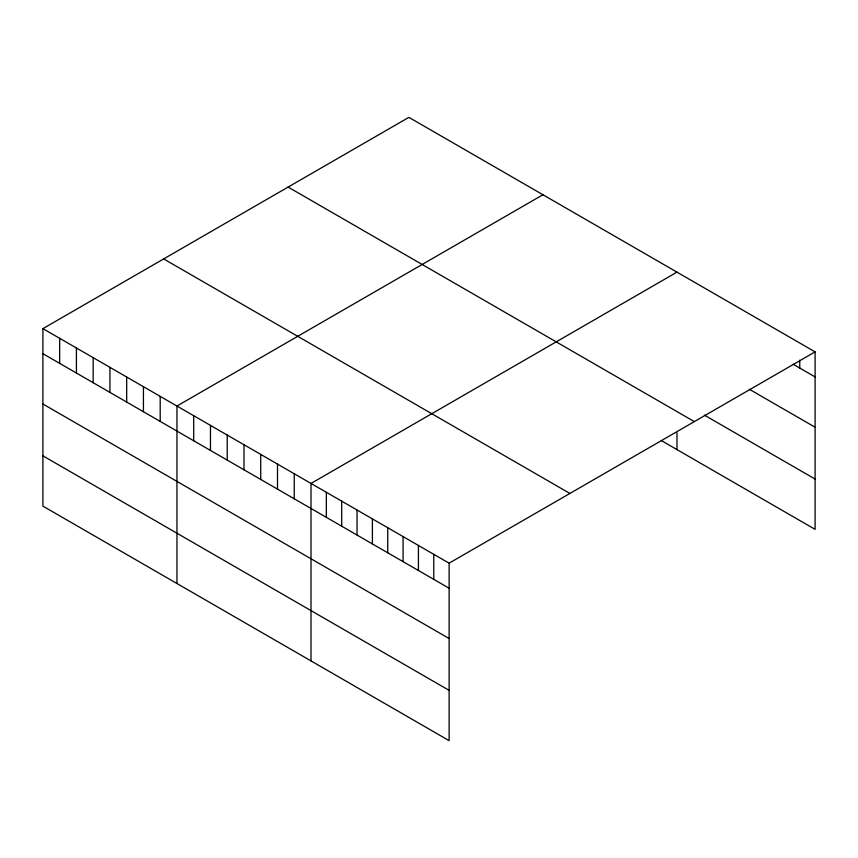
<?xml version="1.0" encoding="UTF-8"?>
<svg xmlns="http://www.w3.org/2000/svg" width="858" height="858" viewBox="0 0 858 858"><rect width="100%" height="100%" fill="white"/><g stroke="black" fill="none" stroke-linecap="round" stroke-linejoin="round"><path stroke-width="1.29" d="M42.9 328.646L449.12 563.18L449.12 740.647L42.9 506.123L42.9 328.646L408.88 117.353L815.1 351.877L815.1 529.354L661.346 440.583M542.932 194.745L176.952 406.038L176.952 583.515M676.983 272.136L311.004 483.44L311.004 660.907M449.12 563.18L815.1 351.877M793.178 364.264L815.1 376.93M749.334 389.253L815.1 427.23M704.386 415.133L815.1 479.054M288.106 187.076L694.326 421.61M163.674 258.923L569.894 493.447M42.9 353.689L449.12 588.223M42.9 404L449.12 638.524M42.9 455.823L449.12 690.347M799.753 360.156L799.753 368.061M676.983 432.85L676.983 449.613M433.773 554.322L433.773 579.365M418.425 545.452L418.425 570.506M403.078 536.593L403.078 561.647M387.73 527.734L387.73 552.788M372.393 518.875L372.393 543.918M357.046 510.017L357.046 535.06M341.699 501.158L341.699 526.201M326.351 492.299L326.351 517.342M294.251 473.766L294.251 498.809M277.488 464.092L277.488 489.135M260.735 454.418L260.735 479.461M243.983 444.744L243.983 469.787M227.22 435.07L227.22 460.113M210.467 425.386L210.467 450.439M193.704 415.712L193.704 440.765M160.199 396.364L160.199 421.417M143.436 386.69L143.436 411.743M126.684 377.016L126.684 402.07M109.931 367.342L109.931 392.396M93.168 357.668L93.168 382.722M76.416 347.994L76.416 373.048M59.652 338.32L59.652 363.374"/></g></svg>
